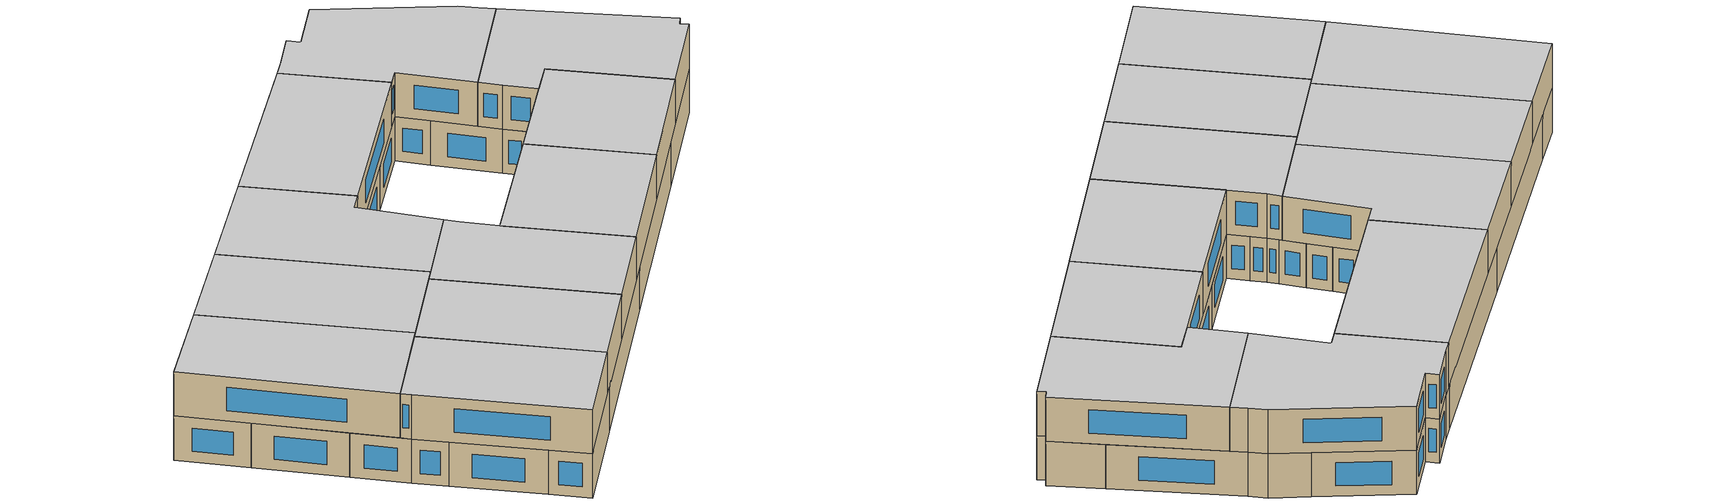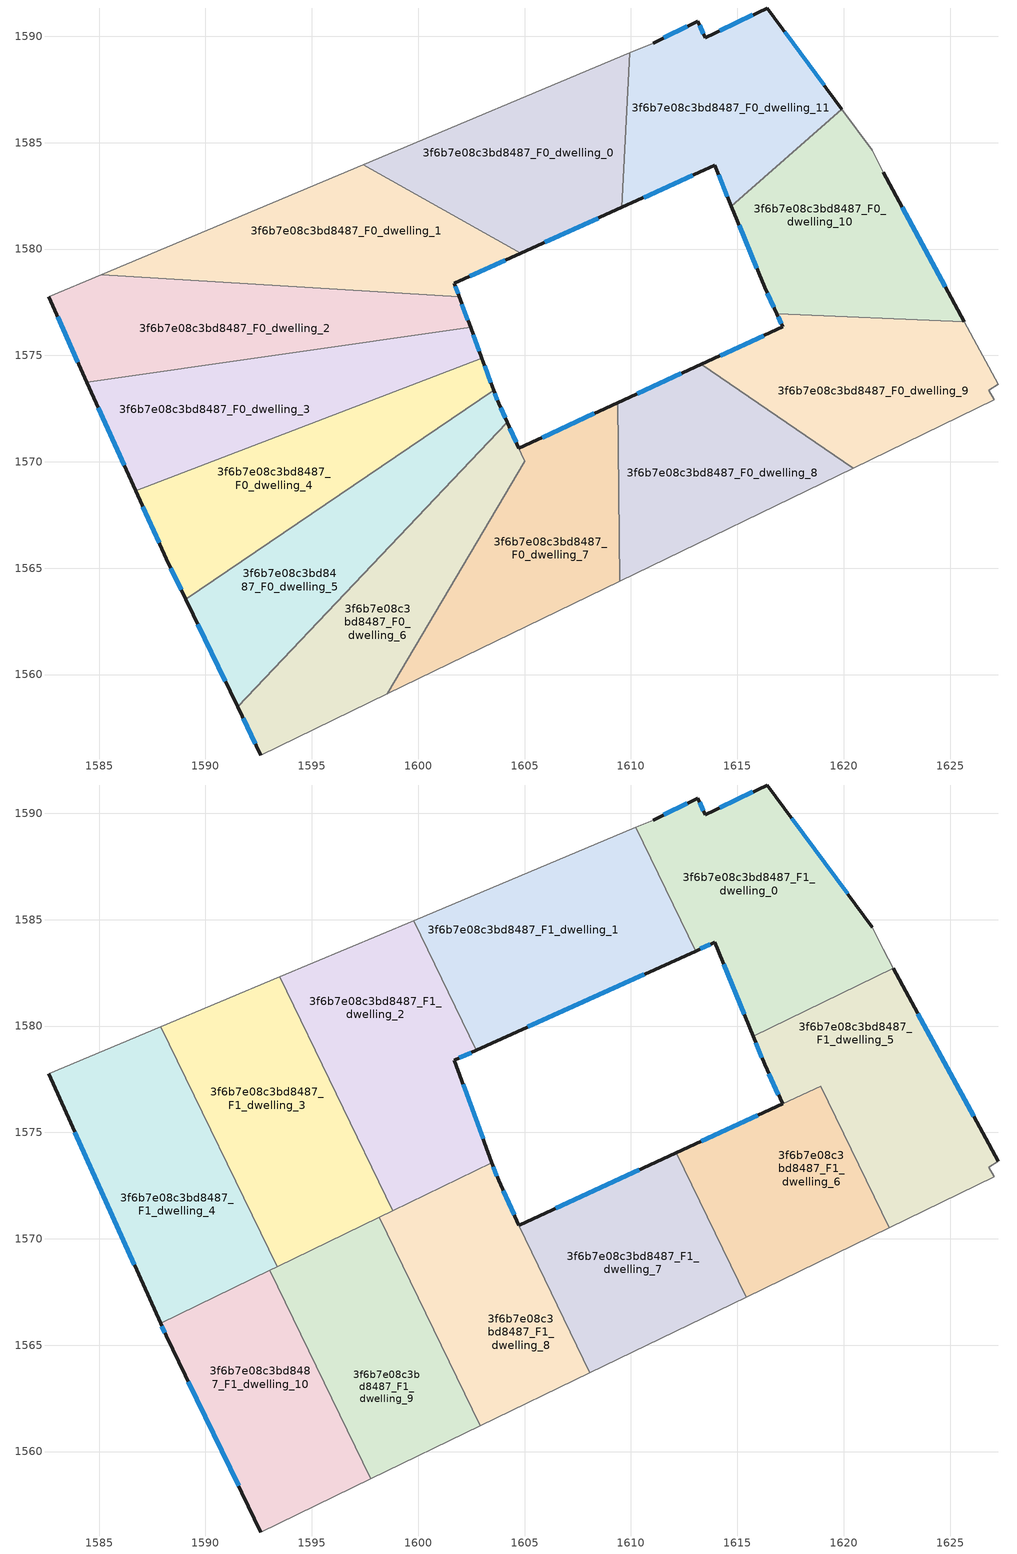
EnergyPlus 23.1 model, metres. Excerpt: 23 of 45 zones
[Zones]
3f6b7e08c3bd8487_F0_dwelling_0
 floor ground (EU_floor_Construction): 1609.95,1589.22 1609.57,1581.96 1604.82,1579.81 1597.41,1583.96 z0
 wall outside (EU_wall_Construction): 1604.82,1579.81 1609.57,1581.96 z0:3
 wall to 3f6b7e08c3bd8487_F0_dwelling_1 (EU_wall_Construction): 1597.41,1583.96 1604.82,1579.81 z0:3
 wall adiabatic (EU_wall_Construction): 1609.95,1589.22 1597.41,1583.96 z0:3
 wall to 3f6b7e08c3bd8487_F0_dwelling_11 (EU_wall_Construction): 1609.57,1581.96 1609.95,1589.22 z0:3
 window (EU_Window_Construction): 1605.94,1580.31 1608.46,1581.45 z0.7:2.3
3f6b7e08c3bd8487_F0_dwelling_1
 floor ground (EU_floor_Construction): 1604.82,1579.81 1601.7,1578.4 1601.93,1577.75 1585.1,1578.79 1597.41,1583.96 z0
 wall outside (EU_wall_Construction): 1601.93,1577.75 1601.7,1578.4 1604.82,1579.81 z0:3
 wall to 3f6b7e08c3bd8487_F0_dwelling_2 (EU_wall_Construction): 1585.1,1578.79 1601.93,1577.75 z0:3
 wall adiabatic (EU_wall_Construction): 1597.41,1583.96 1585.1,1578.79 z0:3
 window (EU_Window_Construction): 1602.43,1578.73 1604.09,1579.48 / 1601.88,1577.9 1601.75,1578.24 z0.7:2.3
3f6b7e08c3bd8487_F0_dwelling_10
 floor ground (EU_floor_Construction): 1621.34,1584.65 1621.85,1583.6 1625.67,1576.59 1616.85,1576.97 1616.29,1578.2 1614.72,1582.02 1619.92,1586.58 z0
 wall outside (EU_wall_Construction): 1625.67,1576.59 1621.85,1583.6 / 1614.72,1582.02 1616.29,1578.2 1616.85,1576.97 z0:3
 wall to 3f6b7e08c3bd8487_F0_dwelling_9 (EU_wall_Construction): 1616.85,1576.97 1625.67,1576.59 z0:3
 wall to 3f6b7e08c3bd8487_F0_dwelling_11 (EU_wall_Construction): 1619.92,1586.58 1614.72,1582.02 z0:3
 wall adiabatic (EU_wall_Construction): 1621.85,1583.6 1621.34,1584.65 1619.92,1586.58 z0:3
 window (EU_Window_Construction): 1624.77,1578.24 1622.75,1581.95 / 1616.42,1577.91 1616.72,1577.26 / 1615.09,1581.12 1615.92,1579.1 z0.7:2.3
3f6b7e08c3bd8487_F0_dwelling_11
 floor ground (EU_floor_Construction): 1616.41,1591.33 1619.92,1586.58 1614.72,1582.02 1613.94,1583.93 1609.57,1581.96 1609.95,1589.22 1611.05,1589.68 1613.15,1590.7 1613.49,1589.94 z0
 wall outside (EU_wall_Construction): 1619.92,1586.58 1616.41,1591.33 1613.49,1589.94 1613.15,1590.7 1611.05,1589.68 / 1609.57,1581.96 1613.94,1583.93 1614.72,1582.02 z0:3
 wall adiabatic (EU_wall_Construction): 1611.05,1589.68 1609.95,1589.22 z0:3
 window (EU_Window_Construction): 1619.1,1587.69 1617.23,1590.21 / 1614.13,1583.48 1614.54,1582.47 / 1610.6,1582.42 1612.92,1583.47 / 1612.65,1590.46 1611.54,1589.92 / 1613.41,1590.12 1613.23,1590.52 / 1615.72,1591 1614.17,1590.26 z0.7:2.3
3f6b7e08c3bd8487_F0_dwelling_2
 floor ground (EU_floor_Construction): 1601.93,1577.75 1602.46,1576.31 1584.43,1573.74 1582.63,1577.75 1585.1,1578.79 z0
 wall outside (EU_wall_Construction): 1602.46,1576.31 1601.93,1577.75 / 1582.63,1577.75 1584.43,1573.74 z0:3
 wall adiabatic (EU_wall_Construction): 1585.1,1578.79 1582.63,1577.75 z0:3
 wall to 3f6b7e08c3bd8487_F0_dwelling_3 (EU_wall_Construction): 1584.43,1573.74 1602.46,1576.31 z0:3
 window (EU_Window_Construction): 1602.34,1576.65 1602.06,1577.41 / 1583.05,1576.81 1584.01,1574.68 z0.7:2.3
3f6b7e08c3bd8487_F0_dwelling_3
 floor ground (EU_floor_Construction): 1602.46,1576.31 1602.99,1574.87 1586.72,1568.63 1584.43,1573.74 z0
 wall outside (EU_wall_Construction): 1602.99,1574.87 1602.46,1576.31 / 1584.43,1573.74 1586.72,1568.63 z0:3
 wall to 3f6b7e08c3bd8487_F0_dwelling_4 (EU_wall_Construction): 1586.72,1568.63 1602.99,1574.87 z0:3
 window (EU_Window_Construction): 1602.87,1575.21 1602.59,1575.97 / 1584.97,1572.54 1586.18,1569.83 z0.7:2.3
3f6b7e08c3bd8487_F0_dwelling_4
 floor ground (EU_floor_Construction): 1602.99,1574.87 1603.55,1573.37 1589.07,1563.55 1588.16,1565.45 1586.72,1568.63 z0
 wall outside (EU_wall_Construction): 1603.55,1573.37 1602.99,1574.87 / 1586.72,1568.63 1588.16,1565.45 1589.07,1563.55 z0:3
 wall to 3f6b7e08c3bd8487_F0_dwelling_5 (EU_wall_Construction): 1589.07,1563.55 1603.55,1573.37 z0:3
 window (EU_Window_Construction): 1603.42,1573.72 1603.12,1574.52 / 1588.37,1565 1588.86,1563.99 / 1587.06,1567.89 1587.82,1566.19 z0.7:2.3
3f6b7e08c3bd8487_F0_dwelling_5
 floor ground (EU_floor_Construction): 1603.55,1573.37 1603.78,1572.74 1604.18,1571.86 1591.51,1558.49 1589.07,1563.55 z0
 wall outside (EU_wall_Construction): 1604.18,1571.86 1603.78,1572.74 1603.55,1573.37 / 1589.07,1563.55 1591.51,1558.49 z0:3
 wall to 3f6b7e08c3bd8487_F0_dwelling_6 (EU_wall_Construction): 1591.51,1558.49 1604.16,1571.84 z0:3
 wall to 3f6b7e08c3bd8487_F0_dwelling_7 (EU_wall_Construction): 1604.17,1571.85 1604.18,1571.86 z0:3
 window (EU_Window_Construction): 1603.72,1572.89 1603.6,1573.22 / 1604.08,1572.07 1603.87,1572.53 / 1589.64,1562.36 1590.94,1559.67 z0.7:2.3
3f6b7e08c3bd8487_F0_dwelling_6
 floor ground (EU_floor_Construction): 1604.16,1571.84 1605.02,1570.02 1598.54,1559.09 1592.61,1556.22 1591.51,1558.49 z0
 wall outside (EU_wall_Construction): 1591.51,1558.49 1592.61,1556.22 z0:3
 wall adiabatic (EU_wall_Construction): 1592.61,1556.22 1598.54,1559.09 z0:3
 wall to 3f6b7e08c3bd8487_F0_dwelling_7 (EU_wall_Construction): 1598.54,1559.09 1605.02,1570.02 1604.16,1571.84 z0:3
 window (EU_Window_Construction): 1591.77,1557.95 1592.35,1556.75 z0.7:2.3
3f6b7e08c3bd8487_F0_dwelling_7
 floor ground (EU_floor_Construction): 1609.38,1572.77 1609.47,1564.38 1598.54,1559.09 1605.02,1570.02 1604.16,1571.84 1604.18,1571.86 1604.73,1570.64 z0
 wall outside (EU_wall_Construction): 1609.38,1572.77 1604.73,1570.64 1604.18,1571.86 z0:3
 wall to 3f6b7e08c3bd8487_F0_dwelling_8 (EU_wall_Construction): 1609.47,1564.38 1609.38,1572.77 z0:3
 wall adiabatic (EU_wall_Construction): 1598.54,1559.09 1609.47,1564.38 z0:3
 window (EU_Window_Construction): 1608.29,1572.27 1605.82,1571.14 / 1604.6,1570.92 1604.31,1571.57 z0.7:2.3
 ceiling adiabatic (EU_roof_Construction): 1609.47,1564.38 1609.38,1572.77 1604.73,1570.64 1605.02,1570.02 1608.07,1563.7 z3
3f6b7e08c3bd8487_F0_dwelling_8
 floor ground (EU_floor_Construction): 1620.45,1569.7 1609.47,1564.38 1609.38,1572.77 1613.3,1574.58 z0
 wall outside (EU_wall_Construction): 1613.3,1574.58 1609.38,1572.77 z0:3
 wall to 3f6b7e08c3bd8487_F0_dwelling_9 (EU_wall_Construction): 1620.45,1569.7 1613.3,1574.58 z0:3
 wall adiabatic (EU_wall_Construction): 1609.47,1564.38 1620.45,1569.7 z0:3
 window (EU_Window_Construction): 1612.38,1574.15 1610.3,1573.2 z0.7:2.3
 ceiling adiabatic (EU_roof_Construction): 1615.42,1567.26 1612.14,1574.04 1609.38,1572.77 1609.47,1564.38 z3
3f6b7e08c3bd8487_F0_dwelling_9
 floor ground (EU_floor_Construction): 1625.67,1576.59 1627.27,1573.64 1626.81,1573.37 1627.08,1572.91 1620.45,1569.7 1613.3,1574.58 1617.14,1576.34 1616.85,1576.97 z0
 wall outside (EU_wall_Construction): 1616.85,1576.97 1617.14,1576.34 1613.3,1574.58 z0:3
 wall adiabatic (EU_wall_Construction): 1620.45,1569.7 1627.08,1572.91 1626.81,1573.37 1627.27,1573.64 1625.67,1576.59 z0:3
 window (EU_Window_Construction): 1616.24,1575.93 1614.2,1574.99 / 1616.92,1576.82 1617.07,1576.49 z0.7:2.3
3f6b7e08c3bd8487_F1_dwelling_0
 floor to 3f6b7e08c3bd8487_F0_dwelling_11 (EU_floor_Construction): 1616.41,1591.33 1619.92,1586.58 1614.72,1582.02 1613.94,1583.93 1613.05,1583.53 1610.23,1589.34 1611.05,1589.68 1613.15,1590.7 1613.49,1589.94 z3
 floor to 3f6b7e08c3bd8487_F0_dwelling_10 (EU_floor_Construction): 1621.34,1584.65 1621.85,1583.6 1622.34,1582.71 1615.75,1579.52 1614.72,1582.02 1619.92,1586.58 z3
 wall outside (EU_wall_Construction): 1613.05,1583.53 1613.94,1583.93 1615.74,1579.52 / 1621.34,1584.65 1616.41,1591.33 1613.49,1589.94 1613.15,1590.7 1611.05,1589.68 z3:6
 wall adiabatic (EU_wall_Construction): 1622.34,1582.71 1621.85,1583.6 1621.34,1584.65 / 1611.05,1589.68 1610.23,1589.34 z3:6
 wall to 3f6b7e08c3bd8487_F1_dwelling_5 (EU_wall_Construction): 1615.74,1579.52 1622.34,1582.71 z3:6
 wall to 3f6b7e08c3bd8487_F1_dwelling_1 (EU_wall_Construction): 1610.23,1589.34 1613.05,1583.53 z3:6
 window (EU_Window_Construction): 1614.37,1582.9 1615.32,1580.56 / 1613.26,1583.62 1613.73,1583.84 / 1612.65,1590.46 1611.54,1589.92 / 1613.41,1590.12 1613.23,1590.52 / 1615.72,1591 1614.17,1590.26 / 1620.19,1586.22 1617.57,1589.76 z3.7:5.3
 ceiling to 3f6b7e08c3bd8487_F2_dwelling_0 (EU_floor_Construction): 1622.34,1582.71 1621.85,1583.6 1621.34,1584.65 1616.41,1591.33 1613.49,1589.94 1613.15,1590.7 1611.05,1589.68 1610.23,1589.34 1613.05,1583.53 1613.94,1583.93 1615.74,1579.52 z6
3f6b7e08c3bd8487_F1_dwelling_1
 floor to 3f6b7e08c3bd8487_F0_dwelling_0 (EU_floor_Construction): 1609.95,1589.22 1609.57,1581.96 1604.82,1579.81 1601.33,1581.77 1599.78,1584.95 z3
 floor to 3f6b7e08c3bd8487_F0_dwelling_11 (EU_floor_Construction): 1610.23,1589.34 1613.05,1583.53 1609.57,1581.96 1609.95,1589.22 z3
 floor to 3f6b7e08c3bd8487_F0_dwelling_1 (EU_floor_Construction): 1604.82,1579.81 1602.73,1578.87 1601.33,1581.77 z3
 wall outside (EU_wall_Construction): 1602.73,1578.87 1613.05,1583.53 z3:6
 wall to 3f6b7e08c3bd8487_F1_dwelling_2 (EU_wall_Construction): 1599.78,1584.95 1602.73,1578.87 z3:6
 wall adiabatic (EU_wall_Construction): 1610.23,1589.34 1599.78,1584.95 z3:6
 window (EU_Window_Construction): 1605.15,1579.96 1610.63,1582.43 z3.7:5.3
 ceiling to 3f6b7e08c3bd8487_F2_dwelling_1 (EU_floor_Construction): 1613.05,1583.53 1610.23,1589.34 1599.78,1584.95 1602.73,1578.87 z6
3f6b7e08c3bd8487_F1_dwelling_10
 floor to 3f6b7e08c3bd8487_F0_dwelling_5 (EU_floor_Construction): 1593.86,1566.79 1595.72,1562.93 1591.51,1558.49 1589.07,1563.55 z3
 floor to 3f6b7e08c3bd8487_F0_dwelling_6 (EU_floor_Construction): 1595.72,1562.93 1597.77,1558.71 1592.61,1556.22 1591.51,1558.49 z3
 floor to 3f6b7e08c3bd8487_F0_dwelling_4 (EU_floor_Construction): 1593.02,1568.52 1593.86,1566.79 1589.07,1563.55 1588.16,1565.45 1587.89,1566.04 z3
 wall outside (EU_wall_Construction): 1587.89,1566.04 1588.16,1565.45 1592.61,1556.22 z3:6
 wall to 3f6b7e08c3bd8487_F1_dwelling_9 (EU_wall_Construction): 1597.77,1558.71 1593.02,1568.52 z3:6
 wall adiabatic (EU_wall_Construction): 1592.61,1556.22 1597.77,1558.71 z3:6
 wall to 3f6b7e08c3bd8487_F1_dwelling_4 (EU_wall_Construction): 1593.02,1568.52 1587.89,1566.04 z3:6
 window (EU_Window_Construction): 1589.2,1563.28 1591.56,1558.38 / 1587.95,1565.9 1588.09,1565.58 z3.7:5.3
 ceiling to 3f6b7e08c3bd8487_F2_dwelling_10 (EU_floor_Construction): 1597.77,1558.71 1593.02,1568.52 1587.89,1566.04 1588.16,1565.45 1592.61,1556.22 z6
3f6b7e08c3bd8487_F1_dwelling_2
 floor to 3f6b7e08c3bd8487_F0_dwelling_1 (EU_floor_Construction): 1601.33,1581.77 1602.73,1578.87 1601.7,1578.4 1601.93,1577.75 1595.51,1578.14 1593.49,1582.31 1597.41,1583.96 z3
 floor to 3f6b7e08c3bd8487_F0_dwelling_0 (EU_floor_Construction): 1599.78,1584.95 1601.33,1581.77 1597.41,1583.96 z3
 floor to 3f6b7e08c3bd8487_F0_dwelling_3 (EU_floor_Construction): 1602.46,1576.31 1602.99,1574.87 1598.02,1572.96 1596.79,1575.5 z3
 floor to 3f6b7e08c3bd8487_F0_dwelling_2 (EU_floor_Construction): 1601.93,1577.75 1602.46,1576.31 1596.79,1575.5 1595.51,1578.14 z3
 floor to 3f6b7e08c3bd8487_F0_dwelling_4 (EU_floor_Construction): 1602.99,1574.87 1603.47,1573.58 1598.81,1571.33 1598.02,1572.96 z3
 wall outside (EU_wall_Construction): 1603.47,1573.58 1601.7,1578.4 1602.73,1578.87 z3:6
 wall to 3f6b7e08c3bd8487_F1_dwelling_3 (EU_wall_Construction): 1593.49,1582.31 1598.81,1571.33 z3:6
 wall adiabatic (EU_wall_Construction): 1599.78,1584.95 1593.49,1582.31 z3:6
 wall to 3f6b7e08c3bd8487_F1_dwelling_8 (EU_wall_Construction): 1598.81,1571.33 1603.47,1573.58 z3:6
 window (EU_Window_Construction): 1601.94,1578.51 1602.49,1578.76 / 1603.05,1574.71 1602.11,1577.27 z3.7:5.3
 ceiling to 3f6b7e08c3bd8487_F2_dwelling_2 (EU_floor_Construction): 1603.47,1573.58 1601.7,1578.4 1602.73,1578.87 1599.78,1584.95 1593.49,1582.31 1598.81,1571.33 z6
3f6b7e08c3bd8487_F1_dwelling_3
 floor to 3f6b7e08c3bd8487_F0_dwelling_2 (EU_floor_Construction): 1595.51,1578.14 1596.79,1575.5 1590.5,1574.6 1588.58,1578.57 z3
 floor to 3f6b7e08c3bd8487_F0_dwelling_3 (EU_floor_Construction): 1596.79,1575.5 1598.02,1572.96 1592.35,1570.79 1590.5,1574.6 z3
 floor to 3f6b7e08c3bd8487_F0_dwelling_1 (EU_floor_Construction): 1593.49,1582.31 1595.51,1578.14 1588.58,1578.57 1587.91,1579.96 z3
 floor to 3f6b7e08c3bd8487_F0_dwelling_4 (EU_floor_Construction): 1598.02,1572.96 1598.81,1571.33 1593.37,1568.69 1592.35,1570.79 z3
 wall to 3f6b7e08c3bd8487_F1_dwelling_4 (EU_wall_Construction): 1587.91,1579.96 1593.37,1568.69 z3:6
 wall adiabatic (EU_wall_Construction): 1593.49,1582.31 1587.91,1579.96 z3:6
 wall to 3f6b7e08c3bd8487_F1_dwelling_9 (EU_wall_Construction): 1593.37,1568.69 1598.17,1571.01 z3:6
 wall to 3f6b7e08c3bd8487_F1_dwelling_8 (EU_wall_Construction): 1598.17,1571.01 1598.81,1571.33 z3:6
 ceiling to 3f6b7e08c3bd8487_F2_dwelling_3 (EU_floor_Construction): 1598.81,1571.33 1593.49,1582.31 1587.91,1579.96 1593.37,1568.69 z6
3f6b7e08c3bd8487_F1_dwelling_4
 floor to 3f6b7e08c3bd8487_F0_dwelling_2 (EU_floor_Construction): 1588.58,1578.57 1590.5,1574.6 1584.43,1573.74 1582.63,1577.75 1585.1,1578.79 z3
 floor to 3f6b7e08c3bd8487_F0_dwelling_1 (EU_floor_Construction): 1587.91,1579.96 1588.58,1578.57 1585.1,1578.79 z3
 floor to 3f6b7e08c3bd8487_F0_dwelling_4 (EU_floor_Construction): 1592.35,1570.79 1593.37,1568.69 1587.89,1566.04 1586.72,1568.63 z3
 floor to 3f6b7e08c3bd8487_F0_dwelling_3 (EU_floor_Construction): 1590.5,1574.6 1592.35,1570.79 1586.72,1568.63 1584.43,1573.74 z3
 wall outside (EU_wall_Construction): 1582.63,1577.75 1587.89,1566.04 z3:6
 wall adiabatic (EU_wall_Construction): 1587.91,1579.96 1582.63,1577.75 z3:6
 wall to 3f6b7e08c3bd8487_F1_dwelling_9 (EU_wall_Construction): 1593.02,1568.52 1593.37,1568.69 z3:6
 window (EU_Window_Construction): 1583.86,1575 1586.65,1568.79 z3.7:5.3
 ceiling to 3f6b7e08c3bd8487_F2_dwelling_4 (EU_floor_Construction): 1593.37,1568.69 1587.91,1579.96 1582.63,1577.75 1587.89,1566.04 z6
3f6b7e08c3bd8487_F1_dwelling_5
 floor to 3f6b7e08c3bd8487_F0_dwelling_10 (EU_floor_Construction): 1622.34,1582.71 1625.67,1576.59 1619.06,1576.87 1618.92,1577.16 1618.35,1576.9 1616.85,1576.97 1616.29,1578.2 1615.75,1579.52 z3
 floor to 3f6b7e08c3bd8487_F0_dwelling_9 (EU_floor_Construction): 1625.67,1576.59 1627.27,1573.64 1626.81,1573.37 1627.08,1572.91 1622.14,1570.51 1619.06,1576.87 z3; 1618.35,1576.9 1617.14,1576.34 1616.85,1576.97 z3
 wall outside (EU_wall_Construction): 1615.74,1579.52 1616.29,1578.2 1617.14,1576.34 / 1627.27,1573.64 1622.34,1582.71 z3:6
 wall to 3f6b7e08c3bd8487_F1_dwelling_6 (EU_wall_Construction): 1617.14,1576.34 1618.92,1577.16 1622.14,1570.51 z3:6
 wall adiabatic (EU_wall_Construction): 1622.14,1570.51 1627.08,1572.91 1626.81,1573.37 1627.27,1573.64 z3:6
 window (EU_Window_Construction): 1616.49,1577.77 1616.94,1576.78 / 1615.87,1579.21 1616.16,1578.51 / 1626.11,1575.77 1623.5,1580.58 z3.7:5.3
 ceiling to 3f6b7e08c3bd8487_F2_dwelling_5 (EU_floor_Construction): 1627.08,1572.91 1626.81,1573.37 1627.27,1573.64 1622.34,1582.71 1615.74,1579.52 1616.29,1578.2 1617.14,1576.34 1618.92,1577.16 1622.14,1570.51 z6
3f6b7e08c3bd8487_F1_dwelling_6
 floor to 3f6b7e08c3bd8487_F0_dwelling_9 (EU_floor_Construction): 1619.06,1576.87 1622.14,1570.51 1620.45,1569.7 1613.3,1574.58 1618.35,1576.9 z3
 floor to 3f6b7e08c3bd8487_F0_dwelling_10 (EU_floor_Construction): 1618.92,1577.16 1619.06,1576.87 1618.35,1576.9 z3
 floor to 3f6b7e08c3bd8487_F0_dwelling_8 (EU_floor_Construction): 1620.45,1569.7 1615.42,1567.26 1612.14,1574.04 1613.3,1574.58 z3
 wall outside (EU_wall_Construction): 1617.13,1576.34 1612.14,1574.04 z3:6
 wall to 3f6b7e08c3bd8487_F1_dwelling_7 (EU_wall_Construction): 1612.14,1574.04 1615.42,1567.26 z3:6
 wall adiabatic (EU_wall_Construction): 1615.42,1567.26 1622.14,1570.51 z3:6
 window (EU_Window_Construction): 1615.96,1575.8 1613.31,1574.58 z3.7:5.3
 ceiling to 3f6b7e08c3bd8487_F2_dwelling_6 (EU_floor_Construction): 1622.14,1570.51 1618.92,1577.16 1612.14,1574.04 1615.42,1567.26 z6
3f6b7e08c3bd8487_F1_dwelling_7
 floor adiabatic (EU_floor_Construction): 1612.14,1574.04 1615.42,1567.26 1608.07,1563.7 1604.72,1570.63 1604.73,1570.64 z3
 wall outside (EU_wall_Construction): 1612.14,1574.04 1604.74,1570.64 z3:6
 wall adiabatic (EU_wall_Construction): 1608.07,1563.7 1615.42,1567.26 z3:6
 wall to 3f6b7e08c3bd8487_F1_dwelling_8 (EU_wall_Construction): 1604.73,1570.64 1604.72,1570.63 1608.07,1563.7 z3:6
 window (EU_Window_Construction): 1610.4,1573.24 1606.48,1571.44 z3.7:5.3
 ceiling to 3f6b7e08c3bd8487_F2_dwelling_7 (EU_floor_Construction): 1615.42,1567.26 1612.14,1574.04 1604.74,1570.64 1604.72,1570.63 1608.07,1563.7 z6
3f6b7e08c3bd8487_F1_dwelling_8
 floor to 3f6b7e08c3bd8487_F0_dwelling_6 (EU_floor_Construction): 1604.16,1571.84 1604.73,1570.64 1604.72,1570.63 1605.02,1570.02 1601.52,1564.11 1599.93,1567.38 z3
 floor to 3f6b7e08c3bd8487_F0_dwelling_7 (EU_floor_Construction): 1605.01,1570.02 1608.07,1563.7 1602.92,1561.21 1601.52,1564.11 z3
 floor to 3f6b7e08c3bd8487_F0_dwelling_5 (EU_floor_Construction): 1603.55,1573.37 1603.78,1572.74 1604.18,1571.86 1599.93,1567.38 1598.64,1570.04 z3
 floor to 3f6b7e08c3bd8487_F0_dwelling_4 (EU_floor_Construction): 1603.47,1573.58 1603.55,1573.37 1598.64,1570.04 1598.17,1571.01 z3
 wall outside (EU_wall_Construction): 1604.73,1570.64 1603.78,1572.74 1603.47,1573.58 z3:6
 wall adiabatic (EU_wall_Construction): 1602.92,1561.21 1608.07,1563.7 z3:6
 wall to 3f6b7e08c3bd8487_F1_dwelling_9 (EU_wall_Construction): 1598.17,1571.01 1602.92,1561.21 z3:6
 window (EU_Window_Construction): 1603.7,1572.94 1603.54,1573.38 / 1604.51,1571.13 1604,1572.25 z3.7:5.3
 ceiling to 3f6b7e08c3bd8487_F2_dwelling_8 (EU_floor_Construction): 1608.07,1563.7 1604.72,1570.63 1604.73,1570.64 1603.78,1572.74 1603.47,1573.58 1598.17,1571.01 1602.92,1561.21 z6
3f6b7e08c3bd8487_F1_dwelling_9
 floor to 3f6b7e08c3bd8487_F0_dwelling_4 (EU_floor_Construction): 1598.17,1571.01 1598.64,1570.04 1593.86,1566.79 1593.02,1568.52 z3
 floor to 3f6b7e08c3bd8487_F0_dwelling_5 (EU_floor_Construction): 1598.64,1570.04 1599.93,1567.38 1595.72,1562.93 1593.86,1566.79 z3
 floor to 3f6b7e08c3bd8487_F0_dwelling_6 (EU_floor_Construction): 1599.93,1567.38 1601.52,1564.11 1598.54,1559.09 1597.77,1558.71 1595.72,1562.93 z3
 floor to 3f6b7e08c3bd8487_F0_dwelling_7 (EU_floor_Construction): 1601.52,1564.11 1602.92,1561.21 1598.54,1559.09 z3
 wall adiabatic (EU_wall_Construction): 1597.77,1558.71 1602.92,1561.21 z3:6
 ceiling to 3f6b7e08c3bd8487_F2_dwelling_9 (EU_floor_Construction): 1602.92,1561.21 1598.17,1571.01 1593.02,1568.52 1597.77,1558.71 z6
[Building]
EU S2 Campaign: North Axis=0; Terrain=City; Solar Distribution=FullExterior
[Site:Location]
Budapest.Ferenc.Liszt.Intl.AP: Latitude=47.437; Longitude=19.256; Time Zone=1; Elevation=185
[SizingPeriod:WeatherFileDays]
AnnualSizingPeriod: Begin Month=1; Begin Day of Month=1; End Month=12; End Day of Month=31; Day of Week for Start Day=Monday; Use Weather File Daylight Saving Period=No; Use Weather File Rain and Snow Indicators=No
[MATERIAL]
EU_InternalMass_Material: Roughness=MediumRough; Thickness=0.1; Conductivity=1; Density=1800; Specific Heat=900; Thermal Absorptance=0.9; Solar Absorptance=0.7; Visible Absorptance=0.7
[MATERIAL:NOMASS] Roughness=MediumRough; Thermal Absorptance=0.9; Solar Absorptance=0.7; Visible Absorptance=0.7
Name | Thermal Resistance
EU_wall_NoMass | 0.832559
EU_roof_NoMass | 1.39638
EU_floor_NoMass | 0.872794
[WINDOWMATERIAL:SIMPLEGLAZINGSYSTEM]
EU_Window_SimpleGlazing: UFactor=2.79869; Solar Heat Gain Coefficient=0.75; Visible Transmittance=0.75
[CONSTRUCTION]
EU_wall_Construction: EU_wall_NoMass
EU_roof_Construction: EU_roof_NoMass
EU_floor_Construction: EU_floor_NoMass
EU_Window_Construction: EU_Window_SimpleGlazing
EU_InternalMass_Construction: EU_InternalMass_Material
[ZONE] Type=1; Multiplier=1; Ceiling Height=autocalculate; Floor Area=autocalculate; Part of Total Floor Area=Yes
Name | Volume
3f6b7e08c3bd8487_F0_dwelling_0 | 187.118
3f6b7e08c3bd8487_F1_dwelling_0; 3f6b7e08c3bd8487_F1_dwelling_3 | 224.534
3f6b7e08c3bd8487_F0_dwelling_1 | 187.101
3f6b7e08c3bd8487_F1_dwelling_1 | 224.544
3f6b7e08c3bd8487_F0_dwelling_10; 3f6b7e08c3bd8487_F1_dwelling_10 | 187.121
3f6b7e08c3bd8487_F0_dwelling_11 | 187.124
3f6b7e08c3bd8487_F0_dwelling_2 | 187.091
3f6b7e08c3bd8487_F1_dwelling_2 | 224.526
3f6b7e08c3bd8487_F0_dwelling_3 | 187.094
3f6b7e08c3bd8487_F0_dwelling_4 | 187.114
3f6b7e08c3bd8487_F1_dwelling_4 | 224.548
3f6b7e08c3bd8487_F0_dwelling_5 | 187.143
3f6b7e08c3bd8487_F1_dwelling_5 | 207.118
3f6b7e08c3bd8487_F0_dwelling_6 | 186.055
3f6b7e08c3bd8487_F1_dwelling_6 | 167.102
3f6b7e08c3bd8487_F0_dwelling_7 | 188.249
3f6b7e08c3bd8487_F1_dwelling_7 | 186.507
3f6b7e08c3bd8487_F0_dwelling_8 | 187.099
3f6b7e08c3bd8487_F1_dwelling_8 | 187.746
3f6b7e08c3bd8487_F0_dwelling_9 | 187.096
3f6b7e08c3bd8487_F1_dwelling_9 | 187.097
[INTERNALMASS] Construction=EU_InternalMass_Construction
Name | Zone or ZoneList | Surface Area
3f6b7e08c3bd8487_F0_dwelling_0_EU_InternalMass | 3f6b7e08c3bd8487_F0_dwelling_0 | 62.3724
3f6b7e08c3bd8487_F0_dwelling_1_EU_InternalMass | 3f6b7e08c3bd8487_F0_dwelling_1 | 62.3669
3f6b7e08c3bd8487_F0_dwelling_2_EU_InternalMass | 3f6b7e08c3bd8487_F0_dwelling_2 | 62.3635
3f6b7e08c3bd8487_F0_dwelling_3_EU_InternalMass | 3f6b7e08c3bd8487_F0_dwelling_3 | 62.3648
3f6b7e08c3bd8487_F0_dwelling_4_EU_InternalMass | 3f6b7e08c3bd8487_F0_dwelling_4 | 62.3712
3f6b7e08c3bd8487_F0_dwelling_5_EU_InternalMass | 3f6b7e08c3bd8487_F0_dwelling_5 | 62.3812
3f6b7e08c3bd8487_F0_dwelling_6_EU_InternalMass | 3f6b7e08c3bd8487_F0_dwelling_6 | 62.0172
3f6b7e08c3bd8487_F0_dwelling_7_EU_InternalMass | 3f6b7e08c3bd8487_F0_dwelling_7 | 62.7313
3f6b7e08c3bd8487_F0_dwelling_8_EU_InternalMass | 3f6b7e08c3bd8487_F0_dwelling_8 | 62.3666
3f6b7e08c3bd8487_F0_dwelling_9_EU_InternalMass | 3f6b7e08c3bd8487_F0_dwelling_9 | 62.3654
3f6b7e08c3bd8487_F0_dwelling_10_EU_InternalMass | 3f6b7e08c3bd8487_F0_dwelling_10 | 62.3739
3f6b7e08c3bd8487_F0_dwelling_11_EU_InternalMass | 3f6b7e08c3bd8487_F0_dwelling_11 | 62.3747
3f6b7e08c3bd8487_F1_dwelling_0_EU_InternalMass | 3f6b7e08c3bd8487_F1_dwelling_0 | 74.8449
3f6b7e08c3bd8487_F1_dwelling_1_EU_InternalMass | 3f6b7e08c3bd8487_F1_dwelling_1 | 74.848
3f6b7e08c3bd8487_F1_dwelling_2_EU_InternalMass | 3f6b7e08c3bd8487_F1_dwelling_2 | 74.8422
3f6b7e08c3bd8487_F1_dwelling_3_EU_InternalMass | 3f6b7e08c3bd8487_F1_dwelling_3 | 74.8446
3f6b7e08c3bd8487_F1_dwelling_4_EU_InternalMass | 3f6b7e08c3bd8487_F1_dwelling_4 | 74.8495
3f6b7e08c3bd8487_F1_dwelling_5_EU_InternalMass | 3f6b7e08c3bd8487_F1_dwelling_5 | 69.0396
3f6b7e08c3bd8487_F1_dwelling_6_EU_InternalMass | 3f6b7e08c3bd8487_F1_dwelling_6 | 55.7023
3f6b7e08c3bd8487_F1_dwelling_7_EU_InternalMass | 3f6b7e08c3bd8487_F1_dwelling_7 | 62.173
3f6b7e08c3bd8487_F1_dwelling_8_EU_InternalMass | 3f6b7e08c3bd8487_F1_dwelling_8 | 62.5825
3f6b7e08c3bd8487_F1_dwelling_9_EU_InternalMass | 3f6b7e08c3bd8487_F1_dwelling_9 | 62.3657
3f6b7e08c3bd8487_F1_dwelling_10_EU_InternalMass | 3f6b7e08c3bd8487_F1_dwelling_10 | 62.3736
[OTHEREQUIPMENT] Fuel Type=Electricity; Design Level Calculation Method=Watts/Area; Power per Zone Floor Area=1; Fraction Latent=0; Fraction Radiant=0; Fraction Lost=0; Carbon Dioxide Generation Rate=0; EndUse Subcategory=EU_Step8_InternalGains
Name | Zone or ZoneList or Space or SpaceList | Schedule
EU_Step8_InternalGain_3f6b7e08c3bd8487_F0_dwelling_0_f000 | 3f6b7e08c3bd8487_F0_dwelling_0 | EU_Step8_GainSchedule_3f6b7e08c3bd8487_F0_dwelling_0_f000
EU_Step8_InternalGain_3f6b7e08c3bd8487_F0_dwelling_1_f000 | 3f6b7e08c3bd8487_F0_dwelling_1 | EU_Step8_GainSchedule_3f6b7e08c3bd8487_F0_dwelling_1_f000
EU_Step8_InternalGain_3f6b7e08c3bd8487_F0_dwelling_2_f000 | 3f6b7e08c3bd8487_F0_dwelling_2 | EU_Step8_GainSchedule_3f6b7e08c3bd8487_F0_dwelling_2_f000
EU_Step8_InternalGain_3f6b7e08c3bd8487_F0_dwelling_3_f000 | 3f6b7e08c3bd8487_F0_dwelling_3 | EU_Step8_GainSchedule_3f6b7e08c3bd8487_F0_dwelling_3_f000
EU_Step8_InternalGain_3f6b7e08c3bd8487_F0_dwelling_4_f000 | 3f6b7e08c3bd8487_F0_dwelling_4 | EU_Step8_GainSchedule_3f6b7e08c3bd8487_F0_dwelling_4_f000
EU_Step8_InternalGain_3f6b7e08c3bd8487_F0_dwelling_5_f000 | 3f6b7e08c3bd8487_F0_dwelling_5 | EU_Step8_GainSchedule_3f6b7e08c3bd8487_F0_dwelling_5_f000
EU_Step8_InternalGain_3f6b7e08c3bd8487_F0_dwelling_6_f000 | 3f6b7e08c3bd8487_F0_dwelling_6 | EU_Step8_GainSchedule_3f6b7e08c3bd8487_F0_dwelling_6_f000
EU_Step8_InternalGain_3f6b7e08c3bd8487_F0_dwelling_7_f000 | 3f6b7e08c3bd8487_F0_dwelling_7 | EU_Step8_GainSchedule_3f6b7e08c3bd8487_F0_dwelling_7_f000
EU_Step8_InternalGain_3f6b7e08c3bd8487_F0_dwelling_8_f000 | 3f6b7e08c3bd8487_F0_dwelling_8 | EU_Step8_GainSchedule_3f6b7e08c3bd8487_F0_dwelling_8_f000
EU_Step8_InternalGain_3f6b7e08c3bd8487_F0_dwelling_9_f000 | 3f6b7e08c3bd8487_F0_dwelling_9 | EU_Step8_GainSchedule_3f6b7e08c3bd8487_F0_dwelling_9_f000
EU_Step8_InternalGain_3f6b7e08c3bd8487_F0_dwelling_10_f000 | 3f6b7e08c3bd8487_F0_dwelling_10 | EU_Step8_GainSchedule_3f6b7e08c3bd8487_F0_dwelling_10_f000
EU_Step8_InternalGain_3f6b7e08c3bd8487_F0_dwelling_11_f000 | 3f6b7e08c3bd8487_F0_dwelling_11 | EU_Step8_GainSchedule_3f6b7e08c3bd8487_F0_dwelling_11_f000
EU_Step8_InternalGain_3f6b7e08c3bd8487_F1_dwelling_0_f000 | 3f6b7e08c3bd8487_F1_dwelling_0 | EU_Step8_GainSchedule_3f6b7e08c3bd8487_F1_dwelling_0_f000
EU_Step8_InternalGain_3f6b7e08c3bd8487_F1_dwelling_1_f000 | 3f6b7e08c3bd8487_F1_dwelling_1 | EU_Step8_GainSchedule_3f6b7e08c3bd8487_F1_dwelling_1_f000
EU_Step8_InternalGain_3f6b7e08c3bd8487_F1_dwelling_2_f000 | 3f6b7e08c3bd8487_F1_dwelling_2 | EU_Step8_GainSchedule_3f6b7e08c3bd8487_F1_dwelling_2_f000
EU_Step8_InternalGain_3f6b7e08c3bd8487_F1_dwelling_3_f000 | 3f6b7e08c3bd8487_F1_dwelling_3 | EU_Step8_GainSchedule_3f6b7e08c3bd8487_F1_dwelling_3_f000
EU_Step8_InternalGain_3f6b7e08c3bd8487_F1_dwelling_4_f000 | 3f6b7e08c3bd8487_F1_dwelling_4 | EU_Step8_GainSchedule_3f6b7e08c3bd8487_F1_dwelling_4_f000
EU_Step8_InternalGain_3f6b7e08c3bd8487_F1_dwelling_5_f000 | 3f6b7e08c3bd8487_F1_dwelling_5 | EU_Step8_GainSchedule_3f6b7e08c3bd8487_F1_dwelling_5_f000
EU_Step8_InternalGain_3f6b7e08c3bd8487_F1_dwelling_6_f000 | 3f6b7e08c3bd8487_F1_dwelling_6 | EU_Step8_GainSchedule_3f6b7e08c3bd8487_F1_dwelling_6_f000
EU_Step8_InternalGain_3f6b7e08c3bd8487_F1_dwelling_7_f000 | 3f6b7e08c3bd8487_F1_dwelling_7 | EU_Step8_GainSchedule_3f6b7e08c3bd8487_F1_dwelling_7_f000
EU_Step8_InternalGain_3f6b7e08c3bd8487_F1_dwelling_8_f000 | 3f6b7e08c3bd8487_F1_dwelling_8 | EU_Step8_GainSchedule_3f6b7e08c3bd8487_F1_dwelling_8_f000
EU_Step8_InternalGain_3f6b7e08c3bd8487_F1_dwelling_9_f000 | 3f6b7e08c3bd8487_F1_dwelling_9 | EU_Step8_GainSchedule_3f6b7e08c3bd8487_F1_dwelling_9_f000
EU_Step8_InternalGain_3f6b7e08c3bd8487_F1_dwelling_10_f000 | 3f6b7e08c3bd8487_F1_dwelling_10 | EU_Step8_GainSchedule_3f6b7e08c3bd8487_F1_dwelling_10_f000
[ZONEVENTILATION:DESIGNFLOWRATE] Schedule=EU_AlwaysOn; Design Flow Rate Calculation Method=AirChanges/Hour; Air Changes per Hour=0.475469; Ventilation Type=Natural; Fan Pressure Rise=0; Fan Total Efficiency=1; Constant Term Coefficient=1; Temperature Term Coefficient=0; Velocity Term Coefficient=0; Velocity Squared Term Coefficient=0; Minimum Indoor Temperature=-100; Maximum Indoor Temperature=100; Delta Temperature=-100; Minimum Outdoor Temperature=-100; Maximum Outdoor Temperature=100; Maximum Wind Speed=40
Name | Zone or ZoneList or Space or SpaceList
EU_ConstantAir_3f6b7e08c3bd8487_F0_dwelling_0 | 3f6b7e08c3bd8487_F0_dwelling_0
EU_ConstantAir_3f6b7e08c3bd8487_F0_dwelling_1 | 3f6b7e08c3bd8487_F0_dwelling_1
EU_ConstantAir_3f6b7e08c3bd8487_F0_dwelling_2 | 3f6b7e08c3bd8487_F0_dwelling_2
EU_ConstantAir_3f6b7e08c3bd8487_F0_dwelling_3 | 3f6b7e08c3bd8487_F0_dwelling_3
EU_ConstantAir_3f6b7e08c3bd8487_F0_dwelling_4 | 3f6b7e08c3bd8487_F0_dwelling_4
EU_ConstantAir_3f6b7e08c3bd8487_F0_dwelling_5 | 3f6b7e08c3bd8487_F0_dwelling_5
EU_ConstantAir_3f6b7e08c3bd8487_F0_dwelling_6 | 3f6b7e08c3bd8487_F0_dwelling_6
EU_ConstantAir_3f6b7e08c3bd8487_F0_dwelling_7 | 3f6b7e08c3bd8487_F0_dwelling_7
EU_ConstantAir_3f6b7e08c3bd8487_F0_dwelling_8 | 3f6b7e08c3bd8487_F0_dwelling_8
EU_ConstantAir_3f6b7e08c3bd8487_F0_dwelling_9 | 3f6b7e08c3bd8487_F0_dwelling_9
EU_ConstantAir_3f6b7e08c3bd8487_F0_dwelling_10 | 3f6b7e08c3bd8487_F0_dwelling_10
EU_ConstantAir_3f6b7e08c3bd8487_F0_dwelling_11 | 3f6b7e08c3bd8487_F0_dwelling_11
EU_ConstantAir_3f6b7e08c3bd8487_F1_dwelling_0 | 3f6b7e08c3bd8487_F1_dwelling_0
EU_ConstantAir_3f6b7e08c3bd8487_F1_dwelling_1 | 3f6b7e08c3bd8487_F1_dwelling_1
EU_ConstantAir_3f6b7e08c3bd8487_F1_dwelling_2 | 3f6b7e08c3bd8487_F1_dwelling_2
EU_ConstantAir_3f6b7e08c3bd8487_F1_dwelling_3 | 3f6b7e08c3bd8487_F1_dwelling_3
EU_ConstantAir_3f6b7e08c3bd8487_F1_dwelling_4 | 3f6b7e08c3bd8487_F1_dwelling_4
EU_ConstantAir_3f6b7e08c3bd8487_F1_dwelling_5 | 3f6b7e08c3bd8487_F1_dwelling_5
EU_ConstantAir_3f6b7e08c3bd8487_F1_dwelling_6 | 3f6b7e08c3bd8487_F1_dwelling_6
EU_ConstantAir_3f6b7e08c3bd8487_F1_dwelling_7 | 3f6b7e08c3bd8487_F1_dwelling_7
EU_ConstantAir_3f6b7e08c3bd8487_F1_dwelling_8 | 3f6b7e08c3bd8487_F1_dwelling_8
EU_ConstantAir_3f6b7e08c3bd8487_F1_dwelling_9 | 3f6b7e08c3bd8487_F1_dwelling_9
EU_ConstantAir_3f6b7e08c3bd8487_F1_dwelling_10 | 3f6b7e08c3bd8487_F1_dwelling_10
[HVACTEMPLATE:THERMOSTAT] Constant Heating Setpoint=20; Constant Cooling Setpoint=50
EU_HeatOnly_3f6b7e08c3bd8487_F0_dwelling_0; EU_HeatOnly_3f6b7e08c3bd8487_F0_dwelling_1; EU_HeatOnly_3f6b7e08c3bd8487_F0_dwelling_2; EU_HeatOnly_3f6b7e08c3bd8487_F0_dwelling_3; EU_HeatOnly_3f6b7e08c3bd8487_F0_dwelling_4; EU_HeatOnly_3f6b7e08c3bd8487_F0_dwelling_5; EU_HeatOnly_3f6b7e08c3bd8487_F0_dwelling_6; EU_HeatOnly_3f6b7e08c3bd8487_F0_dwelling_7; EU_HeatOnly_3f6b7e08c3bd8487_F0_dwelling_8; EU_HeatOnly_3f6b7e08c3bd8487_F0_dwelling_9; EU_HeatOnly_3f6b7e08c3bd8487_F0_dwelling_10; EU_HeatOnly_3f6b7e08c3bd8487_F0_dwelling_11; EU_HeatOnly_3f6b7e08c3bd8487_F1_dwelling_0; EU_HeatOnly_3f6b7e08c3bd8487_F1_dwelling_1; EU_HeatOnly_3f6b7e08c3bd8487_F1_dwelling_2; EU_HeatOnly_3f6b7e08c3bd8487_F1_dwelling_3; EU_HeatOnly_3f6b7e08c3bd8487_F1_dwelling_4; EU_HeatOnly_3f6b7e08c3bd8487_F1_dwelling_5; EU_HeatOnly_3f6b7e08c3bd8487_F1_dwelling_6; EU_HeatOnly_3f6b7e08c3bd8487_F1_dwelling_7; EU_HeatOnly_3f6b7e08c3bd8487_F1_dwelling_8; EU_HeatOnly_3f6b7e08c3bd8487_F1_dwelling_9; EU_HeatOnly_3f6b7e08c3bd8487_F1_dwelling_10; EU_HeatOnly_3f6b7e08c3bd8487_F2_dwelling_0; EU_HeatOnly_3f6b7e08c3bd8487_F2_dwelling_1; EU_HeatOnly_3f6b7e08c3bd8487_F2_dwelling_2; EU_HeatOnly_3f6b7e08c3bd8487_F2_dwelling_3; EU_HeatOnly_3f6b7e08c3bd8487_F2_dwelling_4; EU_HeatOnly_3f6b7e08c3bd8487_F2_dwelling_5; EU_HeatOnly_3f6b7e08c3bd8487_F2_dwelling_6; EU_HeatOnly_3f6b7e08c3bd8487_F2_dwelling_7; EU_HeatOnly_3f6b7e08c3bd8487_F2_dwelling_8; EU_HeatOnly_3f6b7e08c3bd8487_F2_dwelling_9; EU_HeatOnly_3f6b7e08c3bd8487_F2_dwelling_10; EU_HeatOnly_3f6b7e08c3bd8487_F3_dwelling_0; EU_HeatOnly_3f6b7e08c3bd8487_F3_dwelling_1; EU_HeatOnly_3f6b7e08c3bd8487_F3_dwelling_2; EU_HeatOnly_3f6b7e08c3bd8487_F3_dwelling_3; EU_HeatOnly_3f6b7e08c3bd8487_F3_dwelling_4; EU_HeatOnly_3f6b7e08c3bd8487_F3_dwelling_5; EU_HeatOnly_3f6b7e08c3bd8487_F3_dwelling_6; EU_HeatOnly_3f6b7e08c3bd8487_F3_dwelling_7; EU_HeatOnly_3f6b7e08c3bd8487_F3_dwelling_8; EU_HeatOnly_3f6b7e08c3bd8487_F3_dwelling_9; EU_HeatOnly_3f6b7e08c3bd8487_F3_dwelling_10
[HVACTEMPLATE:ZONE:IDEALLOADSAIRSYSTEM] System Availability Schedule=EU_AlwaysOn; Maximum Heating Supply Air Temperature=50; Minimum Cooling Supply Air Temperature=13; Maximum Heating Supply Air Humidity Ratio=0.0156; Minimum Cooling Supply Air Humidity Ratio=0.0077; Heating Limit=NoLimit; Cooling Limit=NoLimit; Heating Availability Schedule=EU_AlwaysOn; Cooling Availability Schedule=EU_CoolingOff; Dehumidification Control Type=ConstantSensibleHeatRatio; Cooling Sensible Heat Ratio=0.7; Dehumidification Setpoint=60; Humidification Control Type=None; Humidification Setpoint=30; Outdoor Air Method=None; Outdoor Air Flow Rate per Person=0.00944; Outdoor Air Flow Rate per Zone Floor Area=0; Outdoor Air Flow Rate per Zone=0; Demand Controlled Ventilation Type=None; Outdoor Air Economizer Type=NoEconomizer; Heat Recovery Type=None; Sensible Heat Recovery Effectiveness=0.7; Latent Heat Recovery Effectiveness=0.65
Name | Template Thermostat
3f6b7e08c3bd8487_F0_dwelling_0 | EU_HeatOnly_3f6b7e08c3bd8487_F0_dwelling_0
3f6b7e08c3bd8487_F0_dwelling_1 | EU_HeatOnly_3f6b7e08c3bd8487_F0_dwelling_1
3f6b7e08c3bd8487_F0_dwelling_2 | EU_HeatOnly_3f6b7e08c3bd8487_F0_dwelling_2
3f6b7e08c3bd8487_F0_dwelling_3 | EU_HeatOnly_3f6b7e08c3bd8487_F0_dwelling_3
3f6b7e08c3bd8487_F0_dwelling_4 | EU_HeatOnly_3f6b7e08c3bd8487_F0_dwelling_4
3f6b7e08c3bd8487_F0_dwelling_5 | EU_HeatOnly_3f6b7e08c3bd8487_F0_dwelling_5
3f6b7e08c3bd8487_F0_dwelling_6 | EU_HeatOnly_3f6b7e08c3bd8487_F0_dwelling_6
3f6b7e08c3bd8487_F0_dwelling_7 | EU_HeatOnly_3f6b7e08c3bd8487_F0_dwelling_7
3f6b7e08c3bd8487_F0_dwelling_8 | EU_HeatOnly_3f6b7e08c3bd8487_F0_dwelling_8
3f6b7e08c3bd8487_F0_dwelling_9 | EU_HeatOnly_3f6b7e08c3bd8487_F0_dwelling_9
3f6b7e08c3bd8487_F0_dwelling_10 | EU_HeatOnly_3f6b7e08c3bd8487_F0_dwelling_10
3f6b7e08c3bd8487_F0_dwelling_11 | EU_HeatOnly_3f6b7e08c3bd8487_F0_dwelling_11
3f6b7e08c3bd8487_F1_dwelling_0 | EU_HeatOnly_3f6b7e08c3bd8487_F1_dwelling_0
3f6b7e08c3bd8487_F1_dwelling_1 | EU_HeatOnly_3f6b7e08c3bd8487_F1_dwelling_1
3f6b7e08c3bd8487_F1_dwelling_2 | EU_HeatOnly_3f6b7e08c3bd8487_F1_dwelling_2
3f6b7e08c3bd8487_F1_dwelling_3 | EU_HeatOnly_3f6b7e08c3bd8487_F1_dwelling_3
3f6b7e08c3bd8487_F1_dwelling_4 | EU_HeatOnly_3f6b7e08c3bd8487_F1_dwelling_4
3f6b7e08c3bd8487_F1_dwelling_5 | EU_HeatOnly_3f6b7e08c3bd8487_F1_dwelling_5
3f6b7e08c3bd8487_F1_dwelling_6 | EU_HeatOnly_3f6b7e08c3bd8487_F1_dwelling_6
3f6b7e08c3bd8487_F1_dwelling_7 | EU_HeatOnly_3f6b7e08c3bd8487_F1_dwelling_7
3f6b7e08c3bd8487_F1_dwelling_8 | EU_HeatOnly_3f6b7e08c3bd8487_F1_dwelling_8
3f6b7e08c3bd8487_F1_dwelling_9 | EU_HeatOnly_3f6b7e08c3bd8487_F1_dwelling_9
3f6b7e08c3bd8487_F1_dwelling_10 | EU_HeatOnly_3f6b7e08c3bd8487_F1_dwelling_10
[SIZING:ZONE] Zone Cooling Design Supply Air Temperature Input Method=SupplyAirTemperature; Zone Cooling Design Supply Air Temperature=13; Zone Heating Design Supply Air Temperature Input Method=SupplyAirTemperature; Zone Heating Design Supply Air Temperature=50; Zone Cooling Design Supply Air Humidity Ratio=0.008; Zone Heating Design Supply Air Humidity Ratio=0.008; Cooling Design Air Flow Method=DesignDay; Cooling Design Air Flow Rate=0; Cooling Minimum Air Flow per Zone Floor Area=0.000762; Cooling Minimum Air Flow=0; Cooling Minimum Air Flow Fraction=0.2; Heating Design Air Flow Method=DesignDay; Heating Design Air Flow Rate=0; Heating Maximum Air Flow per Zone Floor Area=0.002032; Heating Maximum Air Flow=0.141576; Heating Maximum Air Flow Fraction=0.3; Account for Dedicated Outdoor Air System=No; Dedicated Outdoor Air System Control Strategy=NeutralSupplyAir; Dedicated Outdoor Air Low Setpoint Temperature for Design=autosize; Dedicated Outdoor Air High Setpoint Temperature for Design=autosize; Zone Load Sizing Method=Sensible Load Only No Latent Load; Zone Latent Cooling Design Supply Air Humidity Ratio Input Method=HumidityRatioDifference; Zone Cooling Design Supply Air Humidity Ratio Difference=0.005; Zone Latent Heating Design Supply Air Humidity Ratio Input Method=HumidityRatioDifference; Zone Humidification Design Supply Air Humidity Ratio Difference=0.005
3f6b7e08c3bd8487_F0_dwelling_0; 3f6b7e08c3bd8487_F0_dwelling_1; 3f6b7e08c3bd8487_F0_dwelling_2; 3f6b7e08c3bd8487_F0_dwelling_3; 3f6b7e08c3bd8487_F0_dwelling_4; 3f6b7e08c3bd8487_F0_dwelling_5; 3f6b7e08c3bd8487_F0_dwelling_6; 3f6b7e08c3bd8487_F0_dwelling_7; 3f6b7e08c3bd8487_F0_dwelling_8; 3f6b7e08c3bd8487_F0_dwelling_9; 3f6b7e08c3bd8487_F0_dwelling_10; 3f6b7e08c3bd8487_F0_dwelling_11; 3f6b7e08c3bd8487_F1_dwelling_0; 3f6b7e08c3bd8487_F1_dwelling_1; 3f6b7e08c3bd8487_F1_dwelling_2; 3f6b7e08c3bd8487_F1_dwelling_3; 3f6b7e08c3bd8487_F1_dwelling_4; 3f6b7e08c3bd8487_F1_dwelling_5; 3f6b7e08c3bd8487_F1_dwelling_6; 3f6b7e08c3bd8487_F1_dwelling_7; 3f6b7e08c3bd8487_F1_dwelling_8; 3f6b7e08c3bd8487_F1_dwelling_9; 3f6b7e08c3bd8487_F1_dwelling_10
[SCHEDULE:CONSTANT]
Name | Hourly Value
EU_AlwaysOn | 1
EU_CoolingOff | 0
[SCHEDULE:FILE] Column Number=1; Rows to Skip at Top=0; Number of Hours of Data=8760; Column Separator=Comma; Interpolate to Timestep=No; Minutes per Item=60; Adjust Schedule for Daylight Savings=Yes
Name | File
EU_Step8_GainSchedule_3f6b7e08c3bd8487_F0_dwelling_0_f000 | ../../schedules/3f6b7e08c3bd8487/3f6b7e08c3bd8487_F0_dwelling_0_f000_gain.csv
EU_Step8_GainSchedule_3f6b7e08c3bd8487_F0_dwelling_1_f000 | ../../schedules/3f6b7e08c3bd8487/3f6b7e08c3bd8487_F0_dwelling_1_f000_gain.csv
EU_Step8_GainSchedule_3f6b7e08c3bd8487_F0_dwelling_2_f000 | ../../schedules/3f6b7e08c3bd8487/3f6b7e08c3bd8487_F0_dwelling_2_f000_gain.csv
EU_Step8_GainSchedule_3f6b7e08c3bd8487_F0_dwelling_3_f000 | ../../schedules/3f6b7e08c3bd8487/3f6b7e08c3bd8487_F0_dwelling_3_f000_gain.csv
EU_Step8_GainSchedule_3f6b7e08c3bd8487_F0_dwelling_4_f000 | ../../schedules/3f6b7e08c3bd8487/3f6b7e08c3bd8487_F0_dwelling_4_f000_gain.csv
EU_Step8_GainSchedule_3f6b7e08c3bd8487_F0_dwelling_5_f000 | ../../schedules/3f6b7e08c3bd8487/3f6b7e08c3bd8487_F0_dwelling_5_f000_gain.csv
EU_Step8_GainSchedule_3f6b7e08c3bd8487_F0_dwelling_6_f000 | ../../schedules/3f6b7e08c3bd8487/3f6b7e08c3bd8487_F0_dwelling_6_f000_gain.csv
EU_Step8_GainSchedule_3f6b7e08c3bd8487_F0_dwelling_7_f000 | ../../schedules/3f6b7e08c3bd8487/3f6b7e08c3bd8487_F0_dwelling_7_f000_gain.csv
EU_Step8_GainSchedule_3f6b7e08c3bd8487_F0_dwelling_8_f000 | ../../schedules/3f6b7e08c3bd8487/3f6b7e08c3bd8487_F0_dwelling_8_f000_gain.csv
EU_Step8_GainSchedule_3f6b7e08c3bd8487_F0_dwelling_9_f000 | ../../schedules/3f6b7e08c3bd8487/3f6b7e08c3bd8487_F0_dwelling_9_f000_gain.csv
EU_Step8_GainSchedule_3f6b7e08c3bd8487_F0_dwelling_10_f000 | ../../schedules/3f6b7e08c3bd8487/3f6b7e08c3bd8487_F0_dwelling_10_f000_gain.csv
EU_Step8_GainSchedule_3f6b7e08c3bd8487_F0_dwelling_11_f000 | ../../schedules/3f6b7e08c3bd8487/3f6b7e08c3bd8487_F0_dwelling_11_f000_gain.csv
EU_Step8_GainSchedule_3f6b7e08c3bd8487_F1_dwelling_0_f000 | ../../schedules/3f6b7e08c3bd8487/3f6b7e08c3bd8487_F1_dwelling_0_f000_gain.csv
EU_Step8_GainSchedule_3f6b7e08c3bd8487_F1_dwelling_1_f000 | ../../schedules/3f6b7e08c3bd8487/3f6b7e08c3bd8487_F1_dwelling_1_f000_gain.csv
EU_Step8_GainSchedule_3f6b7e08c3bd8487_F1_dwelling_2_f000 | ../../schedules/3f6b7e08c3bd8487/3f6b7e08c3bd8487_F1_dwelling_2_f000_gain.csv
EU_Step8_GainSchedule_3f6b7e08c3bd8487_F1_dwelling_3_f000 | ../../schedules/3f6b7e08c3bd8487/3f6b7e08c3bd8487_F1_dwelling_3_f000_gain.csv
EU_Step8_GainSchedule_3f6b7e08c3bd8487_F1_dwelling_4_f000 | ../../schedules/3f6b7e08c3bd8487/3f6b7e08c3bd8487_F1_dwelling_4_f000_gain.csv
EU_Step8_GainSchedule_3f6b7e08c3bd8487_F1_dwelling_5_f000 | ../../schedules/3f6b7e08c3bd8487/3f6b7e08c3bd8487_F1_dwelling_5_f000_gain.csv
EU_Step8_GainSchedule_3f6b7e08c3bd8487_F1_dwelling_6_f000 | ../../schedules/3f6b7e08c3bd8487/3f6b7e08c3bd8487_F1_dwelling_6_f000_gain.csv
EU_Step8_GainSchedule_3f6b7e08c3bd8487_F1_dwelling_7_f000 | ../../schedules/3f6b7e08c3bd8487/3f6b7e08c3bd8487_F1_dwelling_7_f000_gain.csv
EU_Step8_GainSchedule_3f6b7e08c3bd8487_F1_dwelling_8_f000 | ../../schedules/3f6b7e08c3bd8487/3f6b7e08c3bd8487_F1_dwelling_8_f000_gain.csv
EU_Step8_GainSchedule_3f6b7e08c3bd8487_F1_dwelling_9_f000 | ../../schedules/3f6b7e08c3bd8487/3f6b7e08c3bd8487_F1_dwelling_9_f000_gain.csv
EU_Step8_GainSchedule_3f6b7e08c3bd8487_F1_dwelling_10_f000 | ../../schedules/3f6b7e08c3bd8487/3f6b7e08c3bd8487_F1_dwelling_10_f000_gain.csv
